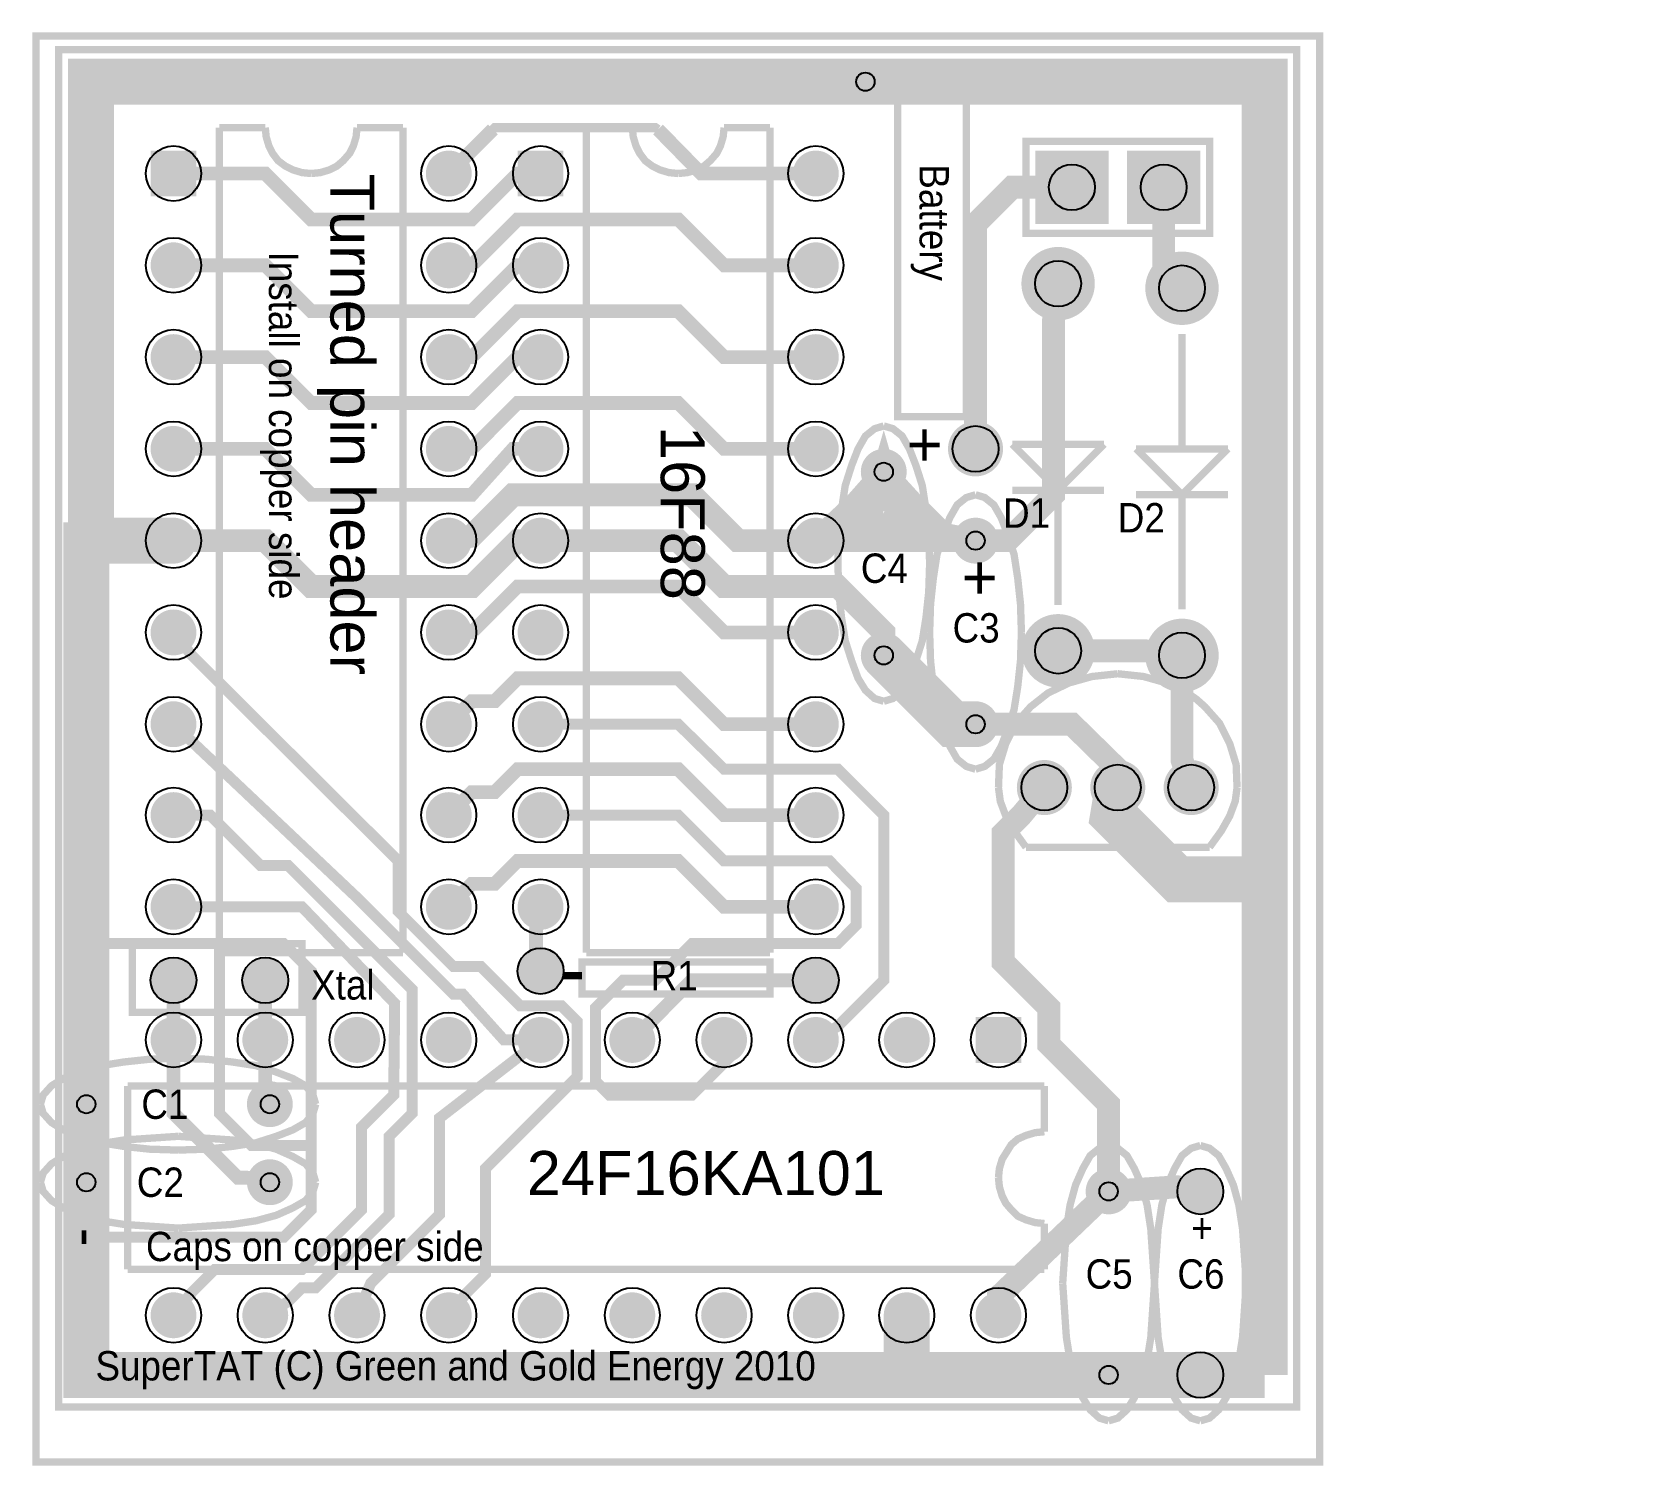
# Model space of a CAD drawing. Extents: x -0.88 to 0.88, y -0.78 to 0.78.
import ezdxf

# ---------------------------------------------------------------- set-up
doc = ezdxf.new("R2010")
doc.units = 0
doc.layers.get('0').update_dxf_attribs({"linetype": 'CONTINUOUS'})

# ---------------------------------------------------------------- blocks, each defined once
blk = doc.blocks.new('RPAD')
blk.add_trace([(-0.5, -0.5), (-0.5, 0.5), (0.5, -0.5), (0.5, 0.5)])
blk = doc.blocks.new('EPAD')
at = {"const_width": 0.5}
blk.add_lwpolyline([(-0.25, 0, 1), (0.25, 0, 1)], format="xyb", close=True, dxfattribs=at)

msp = doc.modelspace()

# ---------------------------------------------------------------- linework, layer by layer
for points, const_width in [([(-0.873, -0.777), (0.526, -0.777), (0.526, 0.777), (-0.873, 0.777), (-0.873, -0.777)], 0.008), ([(-0.848, -0.717), (0.501, -0.717), (0.501, 0.762), (-0.848, 0.762), (-0.848, -0.717)], 0.008), ([(0.031, 0.727), (-0.813, 0.727), (-0.813, 0.227)], 0.05), ([(0.061, 0.727), (0.056, 0.727), (0.051, 0.727), (0.031, 0.727)], 0.05), ([(0.051, 0.727), (0.051, 0.727)], 0.05), ([(0.151, 0.727), (0.061, 0.727)], 0.05), ([(0.151, 0.727), (0.151, 0.727)], 0.05), ([(0.151, 0.727), (0.191, 0.727), (0.376, 0.727)], 0.05), ([(0.376, 0.727), (0.391, 0.727)], 0.05), ([(0.391, 0.727), (0.401, 0.727), (0.466, 0.727), (0.466, 0.652)], 0.05), ([(0.066, 0.362), (0.141, 0.362), (0.141, 0.707), (0.066, 0.707), (0.066, 0.362)], 0.008), ([(-0.673, 0.677), (-0.623, 0.677)], 0.008), ([(-0.673, 0.677), (-0.673, -0.222)], 0.008), ([(-0.573, 0.627), (-0.583, 0.628), (-0.593, 0.631), (-0.601, 0.635), (-0.609, 0.641), (-0.615, 0.649), (-0.619, 0.657), (-0.622, 0.667), (-0.623, 0.677)], 0.008), ([(-0.573, 0.627), (-0.563, 0.628), (-0.553, 0.631), (-0.545, 0.635), (-0.538, 0.641), (-0.531, 0.649), (-0.527, 0.657), (-0.524, 0.667), (-0.523, 0.677)], 0.008), ([(-0.523, 0.677), (-0.473, 0.677)], 0.008), ([(-0.473, -0.222), (-0.473, 0.677)], 0.008), ([(-0.375, 0.675), (-0.423, 0.627)], 0.015), ([(-0.195, 0.675), (-0.198, 0.677), (-0.373, 0.677), (-0.375, 0.675)], 0.01), ([(-0.273, 0.677), (-0.223, 0.677)], 0.008), ([(-0.273, 0.677), (-0.273, -0.222)], 0.008), ([(-0.173, 0.627), (-0.183, 0.628), (-0.193, 0.631), (-0.201, 0.635), (-0.209, 0.641), (-0.215, 0.649), (-0.219, 0.657), (-0.222, 0.667), (-0.223, 0.677)], 0.008), ([(-0.023, 0.627), (-0.148, 0.627), (-0.195, 0.675)], 0.015), ([(-0.173, 0.627), (-0.163, 0.628), (-0.153, 0.631), (-0.145, 0.635), (-0.138, 0.641), (-0.131, 0.649), (-0.127, 0.657), (-0.124, 0.667), (-0.123, 0.677)], 0.008), ([(-0.123, 0.677), (-0.073, 0.677)], 0.008), ([(-0.073, -0.222), (-0.073, 0.677)], 0.008), ([(0.466, 0.652), (0.466, 0.547)], 0.05), ([(0.206, 0.562), (0.406, 0.562), (0.406, 0.662), (0.206, 0.662), (0.206, 0.562)], 0.008), ([(-0.723, 0.627), (-0.623, 0.627), (-0.573, 0.577), (-0.398, 0.577), (-0.348, 0.627), (-0.323, 0.627)], 0.015), ([(0.151, 0.327), (0.151, 0.572), (0.191, 0.612), (0.216, 0.612), (0.256, 0.612)], 0.025), ([(0.376, 0.502), (0.356, 0.517), (0.356, 0.572), (0.356, 0.612)], 0.025), ([(0.851, 0.577), (0.851, 0.577)], 0.05), ([(-0.423, 0.527), (-0.418, 0.532), (-0.398, 0.527), (-0.348, 0.577), (-0.173, 0.577), (-0.123, 0.527), (-0.023, 0.527)], 0.015), ([(0.466, 0.547), (0.466, 0.312), (0.466, 0.182)], 0.05), ([(-0.323, 0.527), (-0.348, 0.527), (-0.398, 0.477), (-0.573, 0.477), (-0.623, 0.527), (-0.723, 0.527)], 0.015), ([(0.151, 0.227), (0.176, 0.227), (0.186, 0.227), (0.236, 0.277), (0.236, 0.467), (0.241, 0.507)], 0.025), ([(-0.423, 0.427), (-0.398, 0.427), (-0.348, 0.477), (-0.173, 0.477), (-0.123, 0.427), (-0.023, 0.427)], 0.015), ([(0.241, 0.457), (0.241, 0.332)], 0.008), ([(0.376, 0.452), (0.376, 0.327)], 0.008), ([(-0.323, 0.427), (-0.348, 0.427), (-0.398, 0.377), (-0.573, 0.377), (-0.623, 0.427), (-0.723, 0.427)], 0.015), ([(-0.423, 0.327), (-0.398, 0.327), (-0.348, 0.377), (-0.173, 0.377), (-0.123, 0.327), (-0.023, 0.327)], 0.015), ([(0.051, 0.352), (0.041, 0.349), (0.031, 0.341), (0.023, 0.327), (0.016, 0.309), (0.009, 0.287), (0.005, 0.261), (0.002, 0.233), (0.001, 0.202)], 0.008), ([(0.051, 0.352), (0.061, 0.349), (0.071, 0.341), (0.079, 0.327), (0.086, 0.309), (0.093, 0.287), (0.097, 0.261), (0.1, 0.233), (0.101, 0.202)], 0.008), ([(-0.323, 0.327), (-0.353, 0.327), (-0.398, 0.277), (-0.573, 0.277), (-0.623, 0.327), (-0.723, 0.327)], 0.015), ([(0.011, 0.237), (0.041, 0.267), (0.051, 0.302), (0.061, 0.267), (0.096, 0.232)], 0.025), ([(0.291, 0.332), (0.191, 0.332)], 0.008), ([(0.191, 0.332), (0.241, 0.282)], 0.008), ([(0.291, 0.332), (0.241, 0.282)], 0.008), ([(0.426, 0.327), (0.326, 0.327)], 0.008), ([(0.326, 0.327), (0.376, 0.277)], 0.008), ([(0.426, 0.327), (0.376, 0.277)], 0.008), ([(0.051, 0.302), (0.02, 0.267), (0.001, 0.249), (-0.023, 0.227)], 0.025), ([(0.051, 0.302), (0.083, 0.267), (0.116, 0.234), (0.151, 0.227)], 0.025), ([(0.051, 0.302), (0.051, 0.242), (0.051, 0.227)], 0.025), ([(-0.423, 0.227), (-0.398, 0.232), (-0.353, 0.277), (-0.158, 0.277), (-0.108, 0.227), (-0.023, 0.227), (0.001, 0.227), (0.051, 0.227), (0.151, 0.227)], 0.025), ([(0.151, 0.277), (0.141, 0.274), (0.131, 0.266), (0.123, 0.252), (0.116, 0.234), (0.109, 0.212), (0.105, 0.186), (0.102, 0.158), (0.101, 0.127)], 0.008), ([(0.151, 0.277), (0.161, 0.274), (0.171, 0.266), (0.179, 0.252), (0.186, 0.234), (0.193, 0.212), (0.197, 0.186), (0.2, 0.158), (0.201, 0.127)], 0.008), ([(0.291, 0.282), (0.191, 0.282)], 0.008), ([(0.241, 0.282), (0.241, 0.157)], 0.008), ([(0.426, 0.277), (0.326, 0.277)], 0.008), ([(0.376, 0.277), (0.376, 0.152)], 0.008), ([(-0.818, 0.067), (-0.818, 0.247)], 0.05), ([(-0.723, 0.227), (-0.813, 0.227)], 0.05), ([(0.021, 0.242), (0.051, 0.242), (0.084, 0.242)], 0.025), ([(-0.323, 0.227), (-0.348, 0.227), (-0.398, 0.177), (-0.573, 0.177), (-0.623, 0.227), (-0.723, 0.227)], 0.025), ([(-0.323, 0.227), (-0.173, 0.227), (-0.123, 0.177), (0.001, 0.177), (0.051, 0.127), (0.051, 0.102)], 0.025), ([(0.051, 0.052), (0.041, 0.055), (0.031, 0.064), (0.023, 0.077), (0.016, 0.096), (0.009, 0.118), (0.005, 0.143), (0.002, 0.171), (0.001, 0.202)], 0.008), ([(0.051, 0.052), (0.061, 0.055), (0.071, 0.064), (0.079, 0.077), (0.086, 0.096), (0.093, 0.118), (0.097, 0.143), (0.1, 0.171), (0.101, 0.202)], 0.008), ([(0.466, 0.182), (0.466, 0.177)], 0.05), ([(0.466, 0.177), (0.466, 0.152), (0.466, 0.087)], 0.05), ([(0.466, 0.182), (0.471, 0.182)], 0.025), ([(-0.423, 0.127), (-0.398, 0.127), (-0.348, 0.177), (-0.173, 0.177), (-0.123, 0.127), (-0.023, 0.127)], 0.015), ([(-0.723, 0.127), (-0.703, 0.102), (-0.478, -0.122), (-0.478, -0.177), (-0.418, -0.237), (-0.388, -0.237), (-0.345, -0.28), (-0.3, -0.28), (-0.283, -0.297), (-0.283, -0.357), (-0.383, -0.457), (-0.383, -0.572), (-0.403, -0.592), (-0.423, -0.617)], 0.012), ([(0.051, 0.102), (0.126, 0.027), (0.151, 0.027)], 0.05), ([(0.151, -0.022), (0.141, -0.019), (0.131, -0.011), (0.123, 0.003), (0.116, 0.021), (0.109, 0.043), (0.105, 0.068), (0.102, 0.096), (0.101, 0.127)], 0.008), ([(0.151, -0.022), (0.161, -0.019), (0.171, -0.011), (0.179, 0.003), (0.186, 0.021), (0.193, 0.043), (0.197, 0.068), (0.2, 0.096), (0.201, 0.127)], 0.008), ([(0.241, 0.107), (0.336, 0.107), (0.376, 0.102), (0.376, 0.062), (0.376, -0.002), (0.376, -0.012), (0.386, -0.042)], 0.025), ([(0.466, 0.087), (0.471, 0.087)], 0.05), ([(0.466, 0.087), (0.466, -0.132)], 0.05), ([(-0.818, 0.067), (-0.818, 0.027), (-0.818, 0.022), (-0.818, 0.002), (-0.818, -0.027)], 0.05), ([(-0.423, 0.027), (-0.398, 0.052), (-0.373, 0.052), (-0.348, 0.077), (-0.173, 0.077), (-0.123, 0.027), (-0.023, 0.027)], 0.015), ([(0.176, -0.042), (0.177, -0.017), (0.184, 0.006), (0.195, 0.028), (0.211, 0.046), (0.23, 0.061), (0.253, 0.072), (0.278, 0.079), (0.306, 0.082)], 0.008), ([(0.436, -0.042), (0.435, -0.017), (0.428, 0.006), (0.417, 0.028), (0.401, 0.046), (0.392, 0.054), (0.382, 0.061), (0.359, 0.072), (0.334, 0.079), (0.306, 0.082)], 0.008), ([(0.151, 0.027), (0.176, 0.027), (0.256, 0.027), (0.306, -0.022), (0.306, -0.042)], 0.025), ([(-0.723, 0.027), (-0.523, -0.162), (-0.418, -0.267), (-0.408, -0.267), (-0.363, -0.317), (-0.323, -0.317)], 0.012), ([(-0.323, 0.027), (-0.173, 0.027), (-0.123, -0.022), (0.001, -0.022), (0.046, -0.067), (0.051, -0.072), (0.051, -0.252), (0.001, -0.302), (-0.023, -0.317)], 0.012), ([(-0.818, -0.027), (-0.818, -0.212), (-0.818, -0.472), (-0.818, -0.212), (-0.818, -0.142)], 0.05), ([(-0.423, -0.072), (-0.398, -0.047), (-0.373, -0.047), (-0.348, -0.022), (-0.173, -0.022), (-0.123, -0.072), (-0.023, -0.072)], 0.015), ([(0.306, -0.042), (0.301, -0.072), (0.341, -0.112), (0.371, -0.142), (0.461, -0.142), (0.466, -0.142)], 0.05), ([(0.226, -0.042), (0.201, -0.072), (0.181, -0.092), (0.181, -0.217), (0.181, -0.232), (0.221, -0.272), (0.231, -0.282), (0.231, -0.322), (0.296, -0.387), (0.296, -0.482), (0.176, -0.597), (0.176, -0.617)], 0.025), ([(0.226, -0.042), (0.226, -0.042)], 0.025), ([(0.176, -0.042), (0.178, -0.057), (0.184, -0.073), (0.193, -0.089), (0.206, -0.107)], 0.008), ([(0.436, -0.042), (0.434, -0.057), (0.428, -0.073), (0.419, -0.089), (0.406, -0.107)], 0.008), ([(-0.723, -0.072), (-0.683, -0.072), (-0.628, -0.127), (-0.598, -0.127), (-0.463, -0.262), (-0.463, -0.397), (-0.488, -0.422), (-0.488, -0.507), (-0.568, -0.587), (-0.583, -0.587), (-0.598, -0.602), (-0.623, -0.617)], 0.012), ([(-0.323, -0.072), (-0.173, -0.072), (-0.123, -0.122), (-0.008, -0.122), (0.021, -0.152), (0.021, -0.192), (0.001, -0.212), (-0.158, -0.212), (-0.198, -0.252), (-0.233, -0.252), (-0.263, -0.282), (-0.263, -0.362), (-0.248, -0.377), (-0.158, -0.377), (-0.118, -0.337), (-0.123, -0.317)], 0.012), ([(0.206, -0.107), (0.406, -0.107)], 0.008), ([(-0.818, -0.142), (-0.818, -0.212), (-0.818, -0.387)], 0.05), ([(-0.423, -0.172), (-0.398, -0.147), (-0.373, -0.147), (-0.348, -0.122), (-0.173, -0.122), (-0.123, -0.172), (-0.023, -0.172)], 0.015), ([(0.461, -0.137), (0.461, -0.142)], 0.05), ([(0.466, -0.132), (0.466, -0.142)], 0.05), ([(0.466, -0.142), (0.466, -0.682)], 0.05), ([(-0.723, -0.172), (-0.583, -0.172), (-0.482, -0.277), (-0.483, -0.377), (-0.518, -0.412), (-0.518, -0.502), (-0.583, -0.567), (-0.678, -0.567), (-0.703, -0.592), (-0.723, -0.617)], 0.012), ([(-0.323, -0.172), (-0.328, -0.197), (-0.328, -0.222), (-0.323, -0.242)], 0.015), ([(-0.818, -0.387), (-0.818, -0.212), (-0.818, -0.302)], 0.05), ([(-0.818, -0.212), (-0.673, -0.212), (-0.603, -0.212), (-0.573, -0.242), (-0.573, -0.432), (-0.573, -0.502), (-0.603, -0.532), (-0.818, -0.532)], 0.012), ([(-0.768, -0.287), (-0.583, -0.287), (-0.583, -0.212), (-0.768, -0.212), (-0.768, -0.287)], 0.008), ([(-0.673, -0.212), (-0.673, -0.397), (-0.638, -0.432), (-0.573, -0.432)], 0.012), ([(-0.673, -0.222), (-0.473, -0.222)], 0.008), ([(-0.273, -0.222), (-0.073, -0.222)], 0.008), ([(-0.723, -0.252), (-0.723, -0.257), (-0.723, -0.317)], 0.015), ([(-0.723, -0.252), (-0.723, -0.252)], 0.015), ([(-0.623, -0.252), (-0.623, -0.282), (-0.623, -0.317)], 0.015), ([(-0.278, -0.247), (-0.298, -0.247)], 0.008), ([(-0.278, -0.267), (-0.073, -0.267), (-0.073, -0.232), (-0.278, -0.232), (-0.278, -0.267)], 0.008), ([(-0.223, -0.317), (-0.158, -0.252), (-0.048, -0.252), (-0.023, -0.252)], 0.015), ([(-0.073, -0.252), (-0.038, -0.252)], 0.008), ([(-0.818, -0.317), (-0.818, -0.302)], 0.05), ([(-0.818, -0.532), (-0.818, -0.317)], 0.05), ([(-0.723, -0.317), (-0.723, -0.397), (-0.653, -0.467), (-0.643, -0.467), (-0.618, -0.472)], 0.015), ([(-0.623, -0.317), (-0.623, -0.382), (-0.618, -0.387)], 0.015), ([(-0.323, -0.317), (-0.433, -0.402), (-0.433, -0.507), (-0.508, -0.582), (-0.523, -0.617)], 0.012), ([(-0.868, -0.387), (-0.865, -0.377), (-0.856, -0.367), (-0.843, -0.359), (-0.824, -0.352), (-0.802, -0.345), (-0.777, -0.341), (-0.749, -0.338), (-0.718, -0.337)], 0.008), ([(-0.568, -0.387), (-0.571, -0.377), (-0.579, -0.367), (-0.593, -0.359), (-0.611, -0.352), (-0.633, -0.345), (-0.659, -0.341), (-0.687, -0.338), (-0.718, -0.337)], 0.008), ([(-0.773, -0.367), (-0.773, -0.567)], 0.008), ([(0.226, -0.367), (-0.773, -0.367)], 0.008), ([(0.226, -0.367), (0.226, -0.417)], 0.008), ([(-0.868, -0.387), (-0.865, -0.397), (-0.856, -0.407), (-0.843, -0.415), (-0.824, -0.422), (-0.802, -0.429), (-0.777, -0.433), (-0.749, -0.436), (-0.718, -0.437)], 0.008), ([(-0.568, -0.387), (-0.571, -0.397), (-0.579, -0.407), (-0.593, -0.415), (-0.611, -0.422), (-0.633, -0.429), (-0.659, -0.433), (-0.687, -0.436), (-0.718, -0.437)], 0.008), ([(-0.868, -0.472), (-0.865, -0.462), (-0.856, -0.452), (-0.843, -0.444), (-0.824, -0.436), (-0.802, -0.43), (-0.777, -0.426), (-0.718, -0.422)], 0.008), ([(-0.568, -0.472), (-0.571, -0.462), (-0.579, -0.452), (-0.593, -0.444), (-0.611, -0.436), (-0.633, -0.43), (-0.659, -0.426), (-0.718, -0.422)], 0.008), ([(0.176, -0.467), (0.177, -0.457), (0.18, -0.447), (0.19, -0.431), (0.197, -0.425), (0.206, -0.421), (0.216, -0.418), (0.226, -0.417)], 0.008), ([(0.296, -0.432), (0.286, -0.435), (0.276, -0.443), (0.268, -0.457), (0.26, -0.475), (0.254, -0.497), (0.25, -0.523), (0.246, -0.582)], 0.008), ([(0.296, -0.432), (0.306, -0.435), (0.316, -0.443), (0.324, -0.457), (0.332, -0.475), (0.338, -0.497), (0.342, -0.523), (0.346, -0.582)], 0.008), ([(0.396, -0.432), (0.386, -0.435), (0.376, -0.443), (0.368, -0.457), (0.36, -0.475), (0.354, -0.497), (0.35, -0.523), (0.346, -0.582)], 0.008), ([(0.396, -0.432), (0.406, -0.435), (0.416, -0.443), (0.424, -0.457), (0.432, -0.475), (0.438, -0.497), (0.442, -0.523), (0.446, -0.582)], 0.008), ([(-0.868, -0.472), (-0.865, -0.482), (-0.856, -0.492), (-0.843, -0.5), (-0.824, -0.508), (-0.802, -0.514), (-0.777, -0.518), (-0.718, -0.522)], 0.008), ([(-0.568, -0.472), (-0.571, -0.482), (-0.579, -0.492), (-0.593, -0.5), (-0.611, -0.508), (-0.633, -0.514), (-0.659, -0.518), (-0.718, -0.522)], 0.008), ([(0.176, -0.467), (0.177, -0.477), (0.18, -0.487), (0.184, -0.495), (0.19, -0.502), (0.197, -0.509), (0.206, -0.513), (0.216, -0.516), (0.226, -0.517)], 0.008), ([(0.296, -0.482), (0.371, -0.477), (0.396, -0.482)], 0.025), ([(0.076, -0.682), (-0.818, -0.682), (-0.818, -0.532)], 0.05), ([(-0.818, -0.532), (-0.823, -0.532)], 0.015), ([(0.226, -0.517), (0.226, -0.567)], 0.008), ([(0.226, -0.567), (-0.773, -0.567)], 0.008), ([(0.296, -0.732), (0.286, -0.729), (0.276, -0.72), (0.268, -0.707), (0.26, -0.688), (0.254, -0.666), (0.25, -0.641), (0.246, -0.582)], 0.008), ([(0.296, -0.732), (0.306, -0.729), (0.316, -0.72), (0.324, -0.707), (0.332, -0.688), (0.338, -0.666), (0.342, -0.641), (0.346, -0.582)], 0.008), ([(0.396, -0.732), (0.386, -0.729), (0.376, -0.72), (0.368, -0.707), (0.36, -0.688), (0.354, -0.666), (0.35, -0.641), (0.346, -0.582)], 0.008), ([(0.396, -0.732), (0.406, -0.729), (0.416, -0.72), (0.424, -0.707), (0.432, -0.688), (0.438, -0.666), (0.442, -0.641), (0.446, -0.582)], 0.008), ([(0.076, -0.617), (0.076, -0.677), (0.076, -0.682)], 0.05), ([(0.296, -0.682), (0.076, -0.682)], 0.05), ([(0.396, -0.682), (0.296, -0.682)], 0.05), ([(0.466, -0.682), (0.396, -0.682)], 0.05)]:
    msp.add_lwpolyline(points, dxfattribs=dict(const_width=const_width))
for centre, radius in [((0.031, 0.727), 0.01), ((-0.723, 0.627), 0.03), ((-0.423, 0.627), 0.03), ((-0.323, 0.627), 0.03), ((-0.023, 0.627), 0.03), ((0.256, 0.612), 0.025), ((0.356, 0.612), 0.025), ((-0.723, 0.527), 0.03), ((-0.423, 0.527), 0.03), ((-0.323, 0.527), 0.03), ((-0.023, 0.527), 0.03), ((0.241, 0.507), 0.025), ((0.376, 0.502), 0.025), ((-0.723, 0.427), 0.03), ((-0.423, 0.427), 0.03), ((-0.323, 0.427), 0.03), ((-0.023, 0.427), 0.03), ((-0.723, 0.327), 0.03), ((-0.423, 0.327), 0.03), ((-0.323, 0.327), 0.03), ((-0.023, 0.327), 0.03), ((0.151, 0.327), 0.025), ((0.051, 0.302), 0.01), ((-0.723, 0.227), 0.03), ((-0.423, 0.227), 0.03), ((-0.323, 0.227), 0.03), ((-0.023, 0.227), 0.03), ((0.151, 0.227), 0.01), ((-0.723, 0.127), 0.03), ((-0.423, 0.127), 0.03), ((-0.323, 0.127), 0.03), ((-0.023, 0.127), 0.03), ((0.241, 0.107), 0.025), ((0.376, 0.102), 0.025), ((0.051, 0.102), 0.01), ((-0.723, 0.027), 0.03), ((-0.423, 0.027), 0.03), ((-0.323, 0.027), 0.03), ((-0.023, 0.027), 0.03), ((0.151, 0.027), 0.01), ((0.226, -0.042), 0.025), ((0.306, -0.042), 0.025), ((0.386, -0.042), 0.025), ((-0.723, -0.072), 0.03), ((-0.423, -0.072), 0.03), ((-0.323, -0.072), 0.03), ((-0.023, -0.072), 0.03), ((-0.723, -0.172), 0.03), ((-0.423, -0.172), 0.03), ((-0.323, -0.172), 0.03), ((-0.023, -0.172), 0.03), ((-0.723, -0.252), 0.025), ((-0.623, -0.252), 0.025), ((-0.323, -0.242), 0.025), ((-0.023, -0.252), 0.025), ((-0.723, -0.317), 0.03), ((-0.623, -0.317), 0.03), ((-0.523, -0.317), 0.03), ((-0.423, -0.317), 0.03), ((-0.323, -0.317), 0.03), ((-0.223, -0.317), 0.03), ((-0.123, -0.317), 0.03), ((-0.023, -0.317), 0.03), ((0.076, -0.317), 0.03), ((0.176, -0.317), 0.03), ((-0.818, -0.387), 0.01), ((-0.618, -0.387), 0.01), ((-0.818, -0.472), 0.01), ((-0.618, -0.472), 0.01), ((0.296, -0.482), 0.01), ((0.396, -0.482), 0.025), ((-0.723, -0.617), 0.03), ((-0.623, -0.617), 0.03), ((-0.523, -0.617), 0.03), ((-0.423, -0.617), 0.03), ((-0.323, -0.617), 0.03), ((-0.223, -0.617), 0.03), ((-0.123, -0.617), 0.03), ((-0.023, -0.617), 0.03), ((0.076, -0.617), 0.03), ((0.176, -0.617), 0.03), ((0.396, -0.682), 0.025), ((0.296, -0.682), 0.01)]:
    msp.add_circle(centre, radius)

# ---------------------------------------------------------------- block references
for p, xscale, yscale in [((0.031, 0.727), 0.05, 0.05), ((-0.423, 0.627), 0.05, 0.05), ((-0.023, 0.627), 0.05, 0.05), ((-0.723, 0.527), 0.05, 0.05), ((-0.423, 0.527), 0.05, 0.05), ((-0.323, 0.527), 0.05, 0.05), ((-0.023, 0.527), 0.05, 0.05), ((0.241, 0.507), 0.08, 0.08), ((0.376, 0.502), 0.08, 0.08), ((-0.723, 0.427), 0.05, 0.05), ((-0.423, 0.427), 0.05, 0.05), ((-0.323, 0.427), 0.05, 0.05), ((-0.023, 0.427), 0.05, 0.05), ((-0.723, 0.327), 0.05, 0.05), ((-0.423, 0.327), 0.05, 0.05), ((-0.323, 0.327), 0.05, 0.05), ((-0.023, 0.327), 0.05, 0.05), ((0.151, 0.327), 0.06, 0.06), ((0.051, 0.302), 0.05, 0.05), ((-0.723, 0.227), 0.05, 0.05), ((-0.423, 0.227), 0.05, 0.05), ((-0.323, 0.227), 0.05, 0.05), ((-0.023, 0.227), 0.05, 0.05), ((0.151, 0.227), 0.05, 0.05), ((-0.723, 0.127), 0.05, 0.05), ((-0.423, 0.127), 0.05, 0.05), ((-0.323, 0.127), 0.05, 0.05), ((-0.023, 0.127), 0.05, 0.05), ((0.241, 0.107), 0.08, 0.08), ((0.376, 0.102), 0.08, 0.08), ((0.051, 0.102), 0.05, 0.05), ((-0.723, 0.027), 0.05, 0.05), ((-0.423, 0.027), 0.05, 0.05), ((-0.323, 0.027), 0.05, 0.05), ((-0.023, 0.027), 0.05, 0.05), ((0.151, 0.027), 0.05, 0.05), ((0.226, -0.042), 0.06, 0.06), ((0.306, -0.042), 0.06, 0.06), ((0.386, -0.042), 0.06, 0.06), ((-0.723, -0.072), 0.05, 0.05), ((-0.423, -0.072), 0.05, 0.05), ((-0.323, -0.072), 0.05, 0.05), ((-0.023, -0.072), 0.05, 0.05), ((-0.723, -0.172), 0.05, 0.05), ((-0.423, -0.172), 0.05, 0.05), ((-0.323, -0.172), 0.05, 0.05), ((-0.023, -0.172), 0.05, 0.05), ((-0.723, -0.252), 0.05, 0.05), ((-0.623, -0.252), 0.05, 0.05), ((-0.323, -0.242), 0.05, 0.05), ((-0.023, -0.252), 0.05, 0.05), ((-0.723, -0.317), 0.05, 0.05), ((-0.623, -0.317), 0.05, 0.05), ((-0.523, -0.317), 0.05, 0.05), ((-0.423, -0.317), 0.05, 0.05), ((-0.323, -0.317), 0.05, 0.05), ((-0.223, -0.317), 0.05, 0.05), ((-0.123, -0.317), 0.05, 0.05), ((-0.023, -0.317), 0.05, 0.05), ((0.076, -0.317), 0.05, 0.05), ((-0.818, -0.387), 0.05, 0.05), ((-0.618, -0.387), 0.05, 0.05), ((-0.818, -0.472), 0.05, 0.05), ((-0.618, -0.472), 0.05, 0.05), ((0.296, -0.482), 0.05, 0.05), ((0.396, -0.482), 0.05, 0.05), ((-0.723, -0.617), 0.05, 0.05), ((-0.623, -0.617), 0.05, 0.05), ((-0.523, -0.617), 0.05, 0.05), ((-0.423, -0.617), 0.05, 0.05), ((-0.323, -0.617), 0.05, 0.05), ((-0.223, -0.617), 0.05, 0.05), ((-0.123, -0.617), 0.05, 0.05), ((-0.023, -0.617), 0.05, 0.05), ((0.076, -0.617), 0.05, 0.05), ((0.176, -0.617), 0.05, 0.05), ((0.296, -0.682), 0.05, 0.05), ((0.396, -0.682), 0.05, 0.05)]:
    msp.add_blockref('EPAD', p, dxfattribs=dict(xscale=xscale, yscale=yscale))
for p, xscale, yscale, rotation in [((-0.723, 0.627), 0.05, 0.05, -90), ((-0.323, 0.627), 0.05, 0.05, -90), ((0.256, 0.612), 0.08, 0.08, -180), ((0.356, 0.612), 0.08, 0.08, -180), ((0.176, -0.317), 0.05, 0.05, -180)]:
    msp.add_blockref('RPAD', p, dxfattribs=dict(xscale=xscale, yscale=yscale, rotation=rotation))

# ---------------------------------------------------------------- texts
at = {"layer": '12632256'}
for s, height, width, p in [('Battery', 0.032, 0.9375, (0.09, 0.637)), ('Turned pin header', 0.048, 1.041667, (-0.552, 0.627)), ('Install on copper side', 0.032, 0.9375, (-0.619, 0.542)), ('16F88', 0.048, 1.041667, (-0.192, 0.352))]:
    msp.add_text(s, height=height, rotation=-90, dxfattribs=dict(at, width=width)).set_placement(p)
for s, height, width, p in [('+', 0.048, 1.041667, (0.076, 0.308)), ('D1', 0.032, 0.9375, (0.181, 0.241)), ('D2', 0.032, 0.9375, (0.306, 0.236)), ('C4', 0.032, 0.9375, (0.026, 0.181)), ('+', 0.048, 1.041667, (0.136, 0.163)), ('C3', 0.032, 0.9375, (0.126, 0.116)), ('Xtal', 0.032, 0.9375, (-0.573, -0.273)), ('R1', 0.032, 0.9375, (-0.203, -0.263)), ('C1', 0.032, 0.9375, (-0.758, -0.403)), ('24F16KA101', 0.048, 1.041667, (-0.338, -0.486)), ('C2', 0.032, 0.9375, (-0.763, -0.488)), ('Caps on copper side', 0.032, 0.9375, (-0.753, -0.558)), ('+', 0.032, 0.9375, (0.386, -0.538)), ('C5', 0.032, 0.9375, (0.271, -0.588)), ('C6', 0.032, 0.9375, (0.371, -0.588)), ('SuperTAT (C) Green and Gold Energy 2010', 0.032, 0.9375, (-0.808, -0.688))]:
    msp.add_text(s, height=height, dxfattribs=dict(at, width=width)).set_placement(p)

doc.saveas('drawing.dxf')
